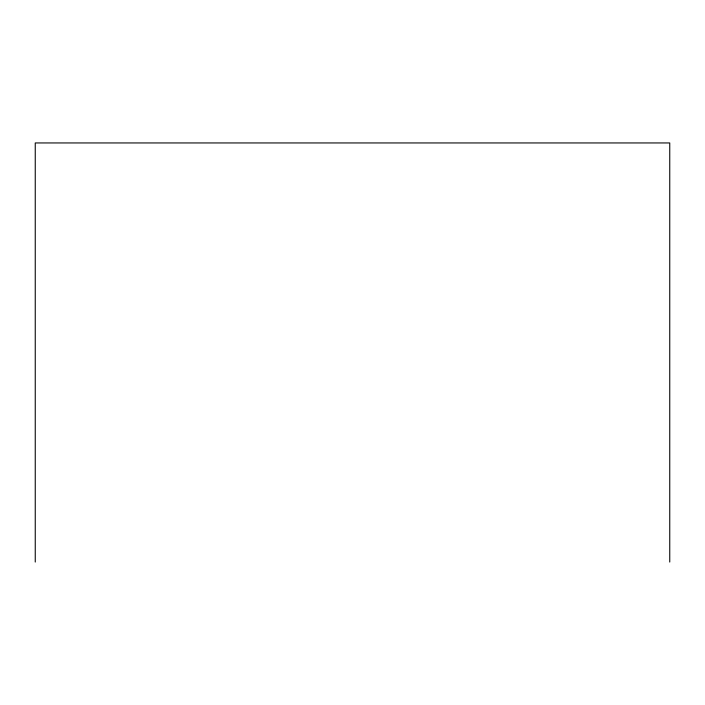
<?xml version="1.0" encoding="UTF-8"?>
<svg xmlns="http://www.w3.org/2000/svg" width="705" height="705" viewBox="0 0 705 705"><rect width="100%" height="100%" fill="white"/><g stroke="black" fill="none" stroke-linecap="round" stroke-linejoin="round"><path stroke-width="1.06" d="M669.75 562.052L669.75 142.948L35.25 142.948L35.25 562.052"/></g></svg>
